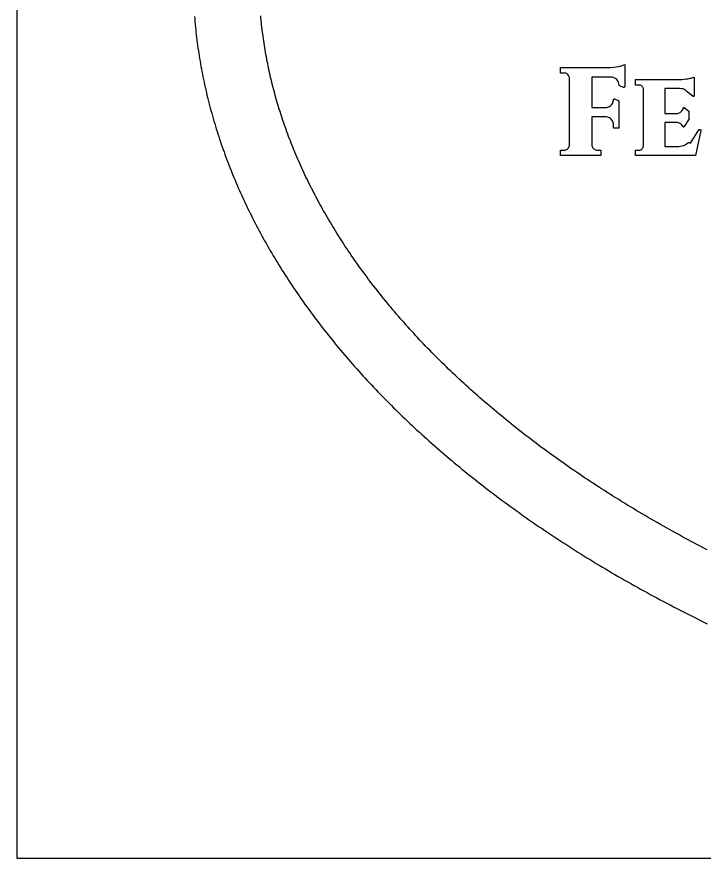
# Model space of a CAD drawing. Header units: inches. Extents: x 0 to 18, y 0 to 10.
# Drawn here: x 0 to 3.903, y 0 to 4.775 of the extents above; entities that cross this region are included whole.
import ezdxf

# ---------------------------------------------------------------- set-up
doc = ezdxf.new("R2010")
doc.units = ezdxf.units.IN
doc.header["$MEASUREMENT"] = 0
for name, color, linetype in [('CUT_INSIDE', 1, 'Continuous'), ('CUT_OUTSIDE', 5, 'Continuous'), ('ENGRAVE_BORDER', 3, 'Continuous'), ('REFERENCE_SHEET', 8, 'Continuous')]:
    doc.layers.add(name, color=color, linetype=linetype)

msp = doc.modelspace()

# ---------------------------------------------------------------- linework, layer by layer
at = {"layer": 'CUT_INSIDE'}
for points in [[(3.1168, 4.0193), (3.121, 4.021), (3.125, 4.0235), (3.1289, 4.0269), (3.1323, 4.0308), (3.1349, 4.0349), (3.1368, 4.0392), (3.1381, 4.0439), (3.1386, 4.0492), (3.1386, 4.4241), (3.1381, 4.4294), (3.1368, 4.4341), (3.1349, 4.4384), (3.1323, 4.4425), (3.1289, 4.4464), (3.125, 4.4498), (3.121, 4.4523), (3.1168, 4.454), (3.1122, 4.4551), (3.1068, 4.4555), (3.1067, 4.4555), (3.1052, 4.4555), (3.1028, 4.4555), (3.1003, 4.4555), (3.0989, 4.4555), (3.0864, 4.4555), (3.0864, 4.4863), (3.3569, 4.4863), (3.3717, 4.4868), (3.3873, 4.4883), (3.4028, 4.4904), (3.4173, 4.4929), (3.4235, 4.4942), (3.4286, 4.4954), (3.4325, 4.4965), (3.4519, 4.5039), (3.4519, 4.379), (3.4519, 4.3785), (3.4518, 4.378), (3.4517, 4.3776), (3.4515, 4.3771), (3.4513, 4.3767), (3.4511, 4.3762), (3.4508, 4.3758), (3.4504, 4.3755), (3.4501, 4.3751), (3.4497, 4.3749), (3.4492, 4.3746), (3.4488, 4.3744), (3.4483, 4.3742), (3.4479, 4.3741), (3.4474, 4.374), (3.4469, 4.374), (3.4464, 4.374), (3.4459, 4.3741), (3.4454, 4.3742), (3.445, 4.3744), (3.4237, 4.3833), (3.4232, 4.3836), (3.4228, 4.3838), (3.4224, 4.3841), (3.422, 4.3845), (3.4217, 4.3849), (3.4214, 4.3853), (3.4211, 4.3857), (3.4209, 4.3862), (3.4208, 4.3867), (3.4207, 4.3871), (3.4194, 4.3948), (3.4173, 4.4018), (3.4145, 4.408), (3.411, 4.4136), (3.4066, 4.4186), (3.4016, 4.423), (3.396, 4.4265), (3.3898, 4.4293), (3.3829, 4.4314), (3.3751, 4.4327), (3.3663, 4.4331), (3.2645, 4.4331), (3.2645, 4.2595), (3.3416, 4.2595), (3.3486, 4.2601), (3.3547, 4.2613), (3.3604, 4.2633), (3.3656, 4.2659), (3.3704, 4.2692), (3.375, 4.2732), (3.3789, 4.2778), (3.3821, 4.2827), (3.3846, 4.288), (3.3864, 4.2936), (3.3874, 4.2998), (3.3877, 4.3044), (3.3878, 4.3049), (3.3879, 4.3054), (3.388, 4.3059), (3.3882, 4.3064), (3.3885, 4.3068), (3.3887, 4.3072), (3.3891, 4.3076), (3.3894, 4.3079), (3.3898, 4.3083), (3.3903, 4.3085), (3.3907, 4.3087), (3.3912, 4.3089), (3.3917, 4.3091), (3.3922, 4.3091), (3.3927, 4.3092), (3.3932, 4.3091), (3.3937, 4.3091), (3.3942, 4.3089), (3.3946, 4.3088), (3.4156, 4.3), (3.416, 4.2998), (3.4164, 4.2995), (3.4168, 4.2992), (3.4172, 4.2989), (3.4175, 4.2985), (3.4178, 4.2981), (3.418, 4.2977), (3.4183, 4.2973), (3.4184, 4.2968), (3.4185, 4.2963), (3.4186, 4.2959), (3.4186, 4.2954), (3.4186, 4.1432), (3.3878, 4.1432), (3.3878, 4.1603), (3.3874, 4.1673), (3.3864, 4.1735), (3.3846, 4.1791), (3.3821, 4.1843), (3.379, 4.189), (3.375, 4.1935), (3.3705, 4.1975), (3.3657, 4.2007), (3.3605, 4.2033), (3.3548, 4.2052), (3.3486, 4.2064), (3.3416, 4.207), (3.2645, 4.207), (3.2645, 4.0492), (3.2651, 4.0439), (3.2663, 4.0392), (3.2682, 4.0349), (3.2708, 4.0308), (3.2742, 4.0269), (3.2781, 4.0235), (3.2821, 4.021), (3.2863, 4.0193), (3.2909, 4.0182), (3.2964, 4.0178), (3.3168, 4.0178), (3.3168, 3.987), (3.0864, 3.987), (3.0864, 4.0178), (3.1068, 4.0178), (3.1122, 4.0182)], [(3.5412, 4.0189), (3.5444, 4.0203), (3.5475, 4.0222), (3.5505, 4.0248), (3.5538, 4.0287), (3.5561, 4.0328), (3.5575, 4.0373), (3.5582, 4.0426), (3.5582, 4.363), (3.5577, 4.3675), (3.5567, 4.3713), (3.5553, 4.3747), (3.5533, 4.3779), (3.5507, 4.3808), (3.5477, 4.3833), (3.5446, 4.3852), (3.5413, 4.3865), (3.5376, 4.3873), (3.5332, 4.3876), (3.5328, 4.3876), (3.5312, 4.3876), (3.5288, 4.3876), (3.5266, 4.3876), (3.5252, 4.3876), (3.5128, 4.3876), (3.5128, 4.4184), (3.7629, 4.4184), (3.7757, 4.4188), (3.7888, 4.42), (3.8026, 4.422), (3.8105, 4.4234), (3.8173, 4.4247), (3.823, 4.4259), (3.8274, 4.427), (3.8464, 4.4327), (3.8464, 4.3277), (3.8464, 4.3272), (3.8463, 4.3267), (3.8462, 4.3263), (3.846, 4.3258), (3.8458, 4.3254), (3.8455, 4.3249), (3.8453, 4.3245), (3.8449, 4.3242), (3.8446, 4.3238), (3.8442, 4.3236), (3.8438, 4.3233), (3.8433, 4.3231), (3.8429, 4.3229), (3.8424, 4.3228), (3.8419, 4.3227), (3.8414, 4.3227), (3.8409, 4.3227), (3.8405, 4.3228), (3.84, 4.3229), (3.8395, 4.3231), (3.8391, 4.3233), (3.8387, 4.3235), (3.8383, 4.3238), (3.8064, 4.3491), (3.806, 4.3495), (3.8057, 4.3499), (3.8029, 4.3533), (3.7985, 4.3573), (3.7936, 4.3606), (3.7879, 4.3633), (3.7813, 4.3653), (3.7739, 4.3666), (3.7654, 4.3672), (3.68, 4.3672), (3.68, 4.2262), (3.7449, 4.2262), (3.7514, 4.2268), (3.757, 4.2279), (3.762, 4.2296), (3.7665, 4.2319), (3.7705, 4.2348), (3.7742, 4.2383), (3.7781, 4.2433), (3.7811, 4.2486), (3.7832, 4.2544), (3.7835, 4.2558), (3.7836, 4.2563), (3.7838, 4.2568), (3.784, 4.2572), (3.7843, 4.2576), (3.7846, 4.258), (3.7849, 4.2584), (3.7853, 4.2587), (3.7856, 4.259), (3.7861, 4.2592), (3.7865, 4.2594), (3.787, 4.2596), (3.7874, 4.2597), (3.7879, 4.2598), (3.7884, 4.2598), (3.7889, 4.2598), (3.7894, 4.2597), (3.7898, 4.2596), (3.7903, 4.2595), (3.7907, 4.2593), (3.7911, 4.259), (3.7915, 4.2587), (3.8139, 4.2409), (3.8143, 4.2406), (3.8147, 4.2402), (3.815, 4.2398), (3.8152, 4.2394), (3.8154, 4.2389), (3.8156, 4.2385), (3.8157, 4.238), (3.8158, 4.2375), (3.8158, 4.237), (3.8158, 4.1931), (3.8158, 4.1926), (3.8157, 4.1921), (3.8156, 4.1917), (3.8155, 4.1912), (3.8153, 4.1908), (3.815, 4.1904), (3.7903, 4.1515), (3.79, 4.1511), (3.7897, 4.1508), (3.7894, 4.1504), (3.789, 4.1501), (3.7886, 4.1499), (3.7881, 4.1497), (3.7877, 4.1495), (3.7872, 4.1494), (3.7868, 4.1493), (3.7863, 4.1492), (3.7858, 4.1492), (3.7853, 4.1493), (3.7848, 4.1494), (3.7844, 4.1495), (3.7839, 4.1497), (3.7835, 4.1499), (3.7831, 4.1502), (3.7827, 4.1505), (3.7824, 4.1508), (3.7821, 4.1512), (3.7818, 4.1516), (3.7816, 4.152), (3.7814, 4.1525), (3.7811, 4.1532), (3.7782, 4.1584), (3.7743, 4.1633), (3.7706, 4.1667), (3.7666, 4.1695), (3.7621, 4.1717), (3.7571, 4.1734), (3.7514, 4.1746), (3.7449, 4.1751), (3.68, 4.1751), (3.68, 4.0382), (3.7479, 4.0382), (3.7585, 4.0386), (3.7683, 4.0399), (3.7776, 4.042), (3.7863, 4.0449), (3.7946, 4.0487), (3.8024, 4.0533), (3.8098, 4.0586), (3.8121, 4.0606), (3.8125, 4.0609), (3.8129, 4.0612), (3.8134, 4.0614), (3.8138, 4.0616), (3.8143, 4.0617), (3.8148, 4.0618), (3.8153, 4.0619), (3.8158, 4.0619), (3.8163, 4.0618), (3.8168, 4.0617), (3.8172, 4.0615), (3.8177, 4.0613), (3.8181, 4.0611), (3.8248, 4.0568), (3.8737, 4.1336), (3.874, 4.134), (3.8744, 4.1344), (3.8747, 4.1348), (3.8751, 4.1351), (3.8755, 4.1353), (3.876, 4.1355), (3.8765, 4.1357), (3.877, 4.1358), (3.8775, 4.1359), (3.878, 4.1359), (3.879, 4.1359), (3.8794, 4.1359), (3.8799, 4.1358), (3.8804, 4.1357), (3.8809, 4.1356), (3.8813, 4.1353), (3.8817, 4.1351), (3.8821, 4.1348), (3.8825, 4.1345), (3.8828, 4.1341), (3.8831, 4.1337), (3.8834, 4.1333), (3.8836, 4.1328), (3.8838, 4.1324), (3.8839, 4.1319), (3.8839, 4.1314), (3.884, 4.1309), (3.8839, 4.1304), (3.8839, 4.1299), (3.8543, 3.987), (3.5128, 3.987), (3.5128, 4.0178), (3.5331, 4.0178), (3.5376, 4.0181)]]:
    msp.add_lwpolyline(points, close=True, dxfattribs=at)
at = {"layer": 'CUT_OUTSIDE'}
msp.add_lwpolyline([(1.0089, 4.7762), (1.0101, 4.7613), (1.0114, 4.7464), (1.0128, 4.7315), (1.0142, 4.7166), (1.0158, 4.7017), (1.0174, 4.6869), (1.0191, 4.672), (1.0209, 4.6571), (1.0227, 4.6422), (1.0247, 4.6273), (1.0267, 4.6124), (1.0288, 4.5976), (1.0309, 4.5827), (1.0332, 4.5678), (1.0355, 4.553), (1.0379, 4.5381), (1.0404, 4.5233), (1.043, 4.5084), (1.0456, 4.4936), (1.0483, 4.4788), (1.0511, 4.4639), (1.054, 4.4491), (1.0569, 4.4343), (1.06, 4.4195), (1.0631, 4.4047), (1.0663, 4.3899), (1.0695, 4.3751), (1.0729, 4.3603), (1.0763, 4.3455), (1.0798, 4.3307), (1.0834, 4.3159), (1.087, 4.3012), (1.0908, 4.2864), (1.0946, 4.2717), (1.0985, 4.2569), (1.1025, 4.2422), (1.1065, 4.2275), (1.1106, 4.2128), (1.1148, 4.198), (1.1191, 4.1833), (1.1235, 4.1686), (1.1279, 4.154), (1.1324, 4.1393), (1.137, 4.1246), (1.1417, 4.1099), (1.1465, 4.0953), (1.1513, 4.0806), (1.1562, 4.066), (1.1612, 4.0514), (1.1662, 4.0368), (1.1714, 4.0222), (1.1766, 4.0076), (1.1819, 3.993), (1.1872, 3.9784), (1.1927, 3.9638), (1.1982, 3.9493), (1.2038, 3.9347), (1.2095, 3.9202), (1.2152, 3.9057), (1.221, 3.8911), (1.2269, 3.8766), (1.2329, 3.8621), (1.239, 3.8477), (1.2451, 3.8332), (1.2513, 3.8187), (1.2576, 3.8043), (1.264, 3.7898), (1.2704, 3.7754), (1.2769, 3.761), (1.2835, 3.7466), (1.2902, 3.7322), (1.297, 3.7178), (1.3038, 3.7035), (1.3107, 3.6891), (1.3177, 3.6748), (1.3247, 3.6605), (1.3318, 3.6462), (1.339, 3.6319), (1.3463, 3.6176), (1.3537, 3.6033), (1.3611, 3.5891), (1.3686, 3.5748), (1.3762, 3.5606), (1.3838, 3.5464), (1.3915, 3.5322), (1.3994, 3.518), (1.4072, 3.5038), (1.4152, 3.4897), (1.4232, 3.4755), (1.4313, 3.4614), (1.4395, 3.4473), (1.4477, 3.4332), (1.4561, 3.4191), (1.4645, 3.405), (1.473, 3.391), (1.4815, 3.377), (1.4901, 3.3629), (1.4988, 3.3489), (1.5076, 3.335), (1.5164, 3.321), (1.5254, 3.307), (1.5344, 3.2931), (1.5434, 3.2792), (1.5526, 3.2653), (1.5618, 3.2514), (1.5711, 3.2375), (1.5804, 3.2237), (1.5899, 3.2099), (1.5994, 3.196), (1.609, 3.1823), (1.6186, 3.1685), (1.6283, 3.1547), (1.6381, 3.141), (1.648, 3.1273), (1.658, 3.1135), (1.668, 3.0999), (1.6781, 3.0862), (1.6882, 3.0725), (1.6985, 3.0589), (1.7088, 3.0453), (1.7192, 3.0317), (1.7296, 3.0181), (1.7401, 3.0046), (1.7507, 2.9911), (1.7614, 2.9775), (1.7721, 2.9641), (1.7829, 2.9506), (1.7938, 2.9371), (1.8048, 2.9237), (1.8158, 2.9103), (1.8269, 2.8969), (1.838, 2.8835), (1.8493, 2.8702), (1.8606, 2.8569), (1.8719, 2.8435), (1.8834, 2.8303), (1.8949, 2.817), (1.9065, 2.8038), (1.9181, 2.7905), (1.9299, 2.7773), (1.9417, 2.7642), (1.9535, 2.751), (1.9655, 2.7379), (1.9775, 2.7248), (1.9895, 2.7117), (2.0017, 2.6986), (2.0139, 2.6856), (2.0262, 2.6725), (2.0385, 2.6595), (2.0509, 2.6466), (2.0634, 2.6336), (2.076, 2.6207), (2.0886, 2.6078), (2.1013, 2.5949), (2.1141, 2.5821), (2.1269, 2.5692), (2.1398, 2.5564), (2.1527, 2.5436), (2.1658, 2.5309), (2.1789, 2.5181), (2.192, 2.5054), (2.2053, 2.4927), (2.2186, 2.4801), (2.2319, 2.4674), (2.2454, 2.4548), (2.2589, 2.4422), (2.2724, 2.4297), (2.2861, 2.4171), (2.2998, 2.4046), (2.3135, 2.3921), (2.3274, 2.3797), (2.3413, 2.3672), (2.3552, 2.3548), (2.3693, 2.3425), (2.3834, 2.3301), (2.3975, 2.3178), (2.4117, 2.3055), (2.426, 2.2932), (2.4404, 2.2809), (2.4548, 2.2687), (2.4693, 2.2565), (2.4838, 2.2444), (2.4984, 2.2322), (2.5131, 2.2201), (2.5279, 2.208), (2.5427, 2.196), (2.5575, 2.1839), (2.5725, 2.1719), (2.5875, 2.16), (2.6025, 2.148), (2.6176, 2.1361), (2.6328, 2.1242), (2.6481, 2.1123), (2.6634, 2.1005), (2.6788, 2.0887), (2.6942, 2.0769), (2.7097, 2.0652), (2.7253, 2.0534), (2.7409, 2.0418), (2.7566, 2.0301), (2.7723, 2.0185), (2.7881, 2.0069), (2.804, 1.9953), (2.8199, 1.9837), (2.8359, 1.9722), (2.8519, 1.9608), (2.8681, 1.9493), (2.8842, 1.9379), (2.9005, 1.9265), (2.9168, 1.9151), (2.9331, 1.9038), (2.9495, 1.8925), (2.966, 1.8812), (2.9825, 1.87), (2.9991, 1.8588), (3.0158, 1.8476), (3.0325, 1.8364), (3.0492, 1.8253), (3.0661, 1.8142), (3.083, 1.8032), (3.0999, 1.7922), (3.1169, 1.7812), (3.134, 1.7702), (3.1511, 1.7593), (3.1683, 1.7484), (3.1855, 1.7375), (3.2028, 1.7267), (3.2201, 1.7159), (3.2375, 1.7051), (3.255, 1.6944), (3.2725, 1.6837), (3.2901, 1.673), (3.3077, 1.6624), (3.3254, 1.6518), (3.3431, 1.6412), (3.3609, 1.6307), (3.3788, 1.6202), (3.3967, 1.6097), (3.4147, 1.5993), (3.4327, 1.5889), (3.4508, 1.5785), (3.4689, 1.5682), (3.4871, 1.5579), (3.5053, 1.5476), (3.5236, 1.5374), (3.542, 1.5272), (3.5604, 1.517), (3.5788, 1.5069), (3.5973, 1.4968), (3.6159, 1.4868), (3.6345, 1.4767), (3.6532, 1.4667), (3.6719, 1.4568), (3.6907, 1.4469), (3.7095, 1.437), (3.7284, 1.4271), (3.7473, 1.4173), (3.7663, 1.4075), (3.7853, 1.3978), (3.8044, 1.3881), (3.8236, 1.3784), (3.8427, 1.3688), (3.862, 1.3592), (3.8813, 1.3496), (3.9006, 1.3401), (3.92, 1.3306)], dxfattribs=at)
at = {"layer": 'ENGRAVE_BORDER'}
msp.add_lwpolyline([(3.9195, 1.7504), (3.9014, 1.7598), (3.8834, 1.7692), (3.8655, 1.7786), (3.8475, 1.7881), (3.8297, 1.7976), (3.8119, 1.8071), (3.7942, 1.8167), (3.7765, 1.8263), (3.7588, 1.8359), (3.7412, 1.8455), (3.7237, 1.8552), (3.7062, 1.8649), (3.6888, 1.8747), (3.6715, 1.8844), (3.6542, 1.8942), (3.6369, 1.9041), (3.6197, 1.9139), (3.6026, 1.9238), (3.5855, 1.9337), (3.5685, 1.9437), (3.5515, 1.9537), (3.5346, 1.9637), (3.5177, 1.9737), (3.5009, 1.9838), (3.4842, 1.9939), (3.4675, 2.004), (3.4509, 2.0142), (3.4343, 2.0244), (3.4178, 2.0346), (3.4014, 2.0448), (3.385, 2.0551), (3.3687, 2.0654), (3.3524, 2.0757), (3.3362, 2.086), (3.32, 2.0964), (3.3039, 2.1068), (3.2879, 2.1172), (3.2719, 2.1277), (3.256, 2.1382), (3.2401, 2.1487), (3.2243, 2.1592), (3.2086, 2.1698), (3.1929, 2.1804), (3.1773, 2.191), (3.1617, 2.2017), (3.1462, 2.2123), (3.1308, 2.223), (3.1154, 2.2337), (3.1001, 2.2445), (3.0849, 2.2553), (3.0697, 2.2661), (3.0546, 2.2769), (3.0395, 2.2877), (3.0245, 2.2986), (3.0095, 2.3095), (2.9947, 2.3204), (2.9798, 2.3314), (2.9651, 2.3423), (2.9504, 2.3533), (2.9358, 2.3644), (2.9212, 2.3754), (2.9067, 2.3865), (2.8923, 2.3976), (2.8779, 2.4087), (2.8636, 2.4198), (2.8493, 2.431), (2.8351, 2.4421), (2.821, 2.4533), (2.807, 2.4646), (2.793, 2.4758), (2.779, 2.4871), (2.7652, 2.4984), (2.7514, 2.5097), (2.7376, 2.521), (2.724, 2.5324), (2.7103, 2.5438), (2.6968, 2.5552), (2.6833, 2.5666), (2.6699, 2.578), (2.6566, 2.5895), (2.6433, 2.601), (2.6301, 2.6125), (2.6169, 2.624), (2.6039, 2.6356), (2.5908, 2.6471), (2.5779, 2.6587), (2.565, 2.6703), (2.5522, 2.682), (2.5394, 2.6936), (2.5267, 2.7053), (2.5141, 2.717), (2.5016, 2.7287), (2.4891, 2.7404), (2.4767, 2.7521), (2.4643, 2.7639), (2.452, 2.7757), (2.4398, 2.7875), (2.4277, 2.7993), (2.4156, 2.8111), (2.4036, 2.8229), (2.3916, 2.8348), (2.3798, 2.8467), (2.3679, 2.8586), (2.3562, 2.8705), (2.3445, 2.8824), (2.3329, 2.8944), (2.3214, 2.9064), (2.3099, 2.9183), (2.2985, 2.9303), (2.2872, 2.9424), (2.2759, 2.9544), (2.2647, 2.9664), (2.2536, 2.9785), (2.2425, 2.9906), (2.2315, 3.0027), (2.2206, 3.0148), (2.2098, 3.0269), (2.199, 3.0391), (2.1883, 3.0512), (2.1776, 3.0634), (2.167, 3.0756), (2.1565, 3.0878), (2.1461, 3.1), (2.1357, 3.1122), (2.1254, 3.1244), (2.1152, 3.1367), (2.105, 3.1489), (2.0949, 3.1612), (2.0849, 3.1735), (2.075, 3.1858), (2.0651, 3.1981), (2.0553, 3.2105), (2.0455, 3.2228), (2.0359, 3.2352), (2.0263, 3.2475), (2.0167, 3.2599), (2.0073, 3.2723), (1.9979, 3.2847), (1.9886, 3.2971), (1.9793, 3.3095), (1.9701, 3.322), (1.961, 3.3344), (1.952, 3.3469), (1.943, 3.3593), (1.9341, 3.3718), (1.9253, 3.3843), (1.9165, 3.3968), (1.9078, 3.4093), (1.8992, 3.4218), (1.8907, 3.4344), (1.8822, 3.4469), (1.8738, 3.4595), (1.8654, 3.472), (1.8572, 3.4846), (1.849, 3.4972), (1.8409, 3.5097), (1.8328, 3.5223), (1.8248, 3.5349), (1.8169, 3.5475), (1.8091, 3.5602), (1.8013, 3.5728), (1.7936, 3.5854), (1.786, 3.5981), (1.7784, 3.6107), (1.7709, 3.6234), (1.7635, 3.636), (1.7562, 3.6487), (1.7489, 3.6614), (1.7417, 3.6741), (1.7346, 3.6868), (1.7275, 3.6995), (1.7205, 3.7122), (1.7136, 3.7249), (1.7067, 3.7376), (1.7, 3.7504), (1.6933, 3.7631), (1.6866, 3.7758), (1.6801, 3.7886), (1.6736, 3.8013), (1.6671, 3.8141), (1.6608, 3.8268), (1.6545, 3.8396), (1.6483, 3.8524), (1.6421, 3.8652), (1.6361, 3.8779), (1.6301, 3.8907), (1.6241, 3.9035), (1.6183, 3.9163), (1.6125, 3.9291), (1.6068, 3.9419), (1.6011, 3.9547), (1.5955, 3.9676), (1.59, 3.9804), (1.5846, 3.9932), (1.5792, 4.006), (1.5739, 4.0189), (1.5687, 4.0317), (1.5635, 4.0445), (1.5585, 4.0574), (1.5534, 4.0702), (1.5485, 4.0831), (1.5436, 4.0959), (1.5388, 4.1088), (1.5341, 4.1217), (1.5294, 4.1345), (1.5248, 4.1474), (1.5203, 4.1603), (1.5158, 4.1731), (1.5115, 4.186), (1.5071, 4.1989), (1.5029, 4.2118), (1.4987, 4.2246), (1.4946, 4.2375), (1.4906, 4.2504), (1.4866, 4.2633), (1.4827, 4.2762), (1.4789, 4.2891), (1.4752, 4.302), (1.4715, 4.3149), (1.4678, 4.3278), (1.4643, 4.3407), (1.4608, 4.3536), (1.4574, 4.3665), (1.4541, 4.3794), (1.4508, 4.3923), (1.4476, 4.4052), (1.4445, 4.4181), (1.4414, 4.431), (1.4384, 4.444), (1.4355, 4.4569), (1.4327, 4.4698), (1.4299, 4.4827), (1.4272, 4.4956), (1.4245, 4.5085), (1.4219, 4.5215), (1.4194, 4.5344), (1.417, 4.5473), (1.4146, 4.5602), (1.4123, 4.5732), (1.4101, 4.5861), (1.4079, 4.599), (1.4058, 4.6119), (1.4038, 4.6249), (1.4019, 4.6378), (1.4, 4.6507), (1.3982, 4.6637), (1.3964, 4.6766), (1.3947, 4.6895), (1.3931, 4.7025), (1.3916, 4.7154), (1.3901, 4.7283), (1.3887, 4.7413), (1.3874, 4.7542), (1.3861, 4.7671), (1.3849, 4.7801)], dxfattribs=at)
at = {"layer": 'REFERENCE_SHEET'}
msp.add_lwpolyline([(0, 0), (18, 0), (18, 10), (0, 10)], close=True, dxfattribs=at)

doc.saveas('drawing.dxf')
